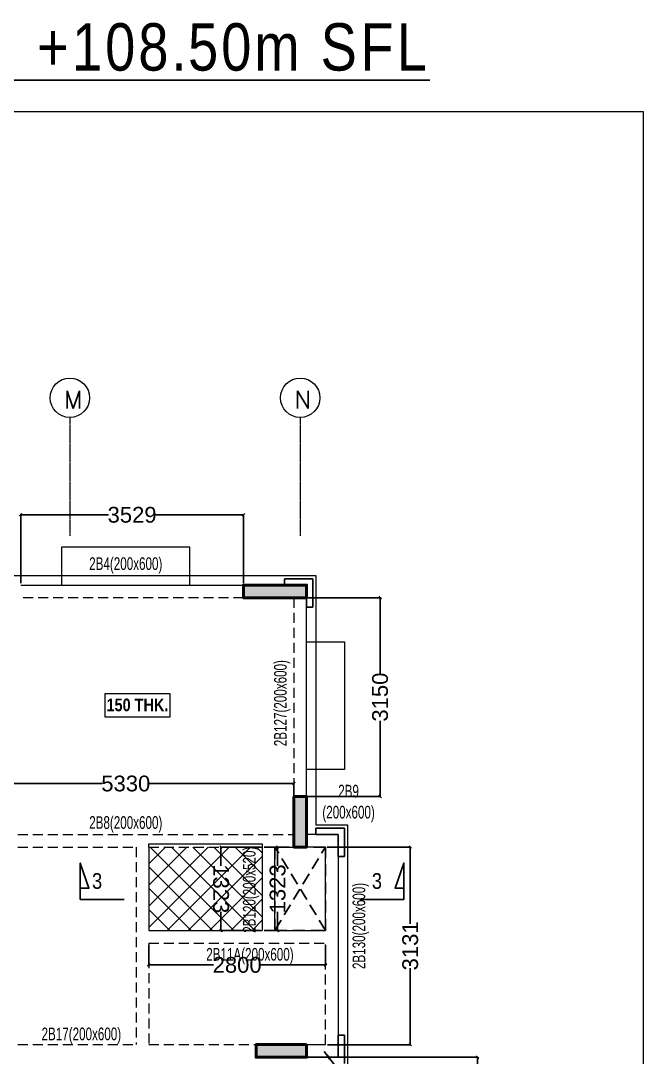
# Model space of a CAD drawing. Header units: millimetres. Extents: x -29 to 37328, y -5 to 79129.
# Drawn here: x 27461 to 37328, y 62709 to 79129 of the extents above; entities that cross this region are included whole.
import ezdxf
from ezdxf.enums import TextEntityAlignment as Align

# ---------------------------------------------------------------- set-up
doc = ezdxf.new("R2010")
doc.units = ezdxf.units.MM
for name, pattern in [('ACAD_ISO04W100', [30, 24, -3, 0, -3]), ('CONTINU', [0]), ('DASHED', [0.75, 0.5, -0.25]), ('HIDDEN', [9.525, 6.35, -3.175])]:
    doc.linetypes.add(name, pattern=pattern)
for name, color, linetype, lineweight in [('A-ANNO-DIMS', 8, 'Continuous', 15), ('A-ANNO-GRID-LINE', 8, 'ACAD_ISO04W100', 20), ('A-ANNO-GRID-TEXT', 13, 'Continuous', 15), ('A-BOXING PROJECTION', 8, 'Continuous', 9), ('A-CLMN', 5, 'Continuous', 50), ('A-CONC-PATT', 253, 'Continuous', 0), ('S - BEAM', 7, 'Continuous', 13), ('S - BEAM TXT', 30, 'Continuous', 13), ('S - SLAB TXT', 2, 'Continuous', 13), ('STR-Stair', 1, 'Continuous', 13)]:
    doc.layers.add(name, color=color, linetype=linetype, lineweight=lineweight)
for name, color, linetype in [('BAND DETAILS', 2, 'Continuous'), ('S-DIM', 8, 'Continuous'), ('SECTION', 4, 'CONTINU'), ('SL-FW-HIDDEN', 1, 'Continuous'), ('STR-COL', 3, 'Continuous'), ('sub title', 22, 'Continuous'), ('TOILET SUNK BY80', 240, 'Continuous')]:
    doc.layers.add(name, color=color, linetype=linetype)
doc.styles.add('Dim.s & Anno.(Misc.)', font='ARIALN.TTF')
doc.styles.add('ROMANS', font='romans.shx')
doc.styles.add('S - GRID TXT', font='ARIALNB.TTF')
doc.styles.add('SD', font='ARIALNB.TTF')
doc.styles.add('SED', font='ARIALN.TTF', dxfattribs={"height": 50})
doc.styles.add('SOBHA', font='arial.ttf')
doc.styles.add('TITLE', font='tahoma.ttf')
doc.dimstyles.new('A-GFC-100', dxfattribs={"dimscale": 100, "dimtxt": 1.75, "dimasz": 1.5, "dimexe": 1.5, "dimexo": 0, "dimgap": 1, "dimtad": 1, "dimdec": 0, "dimdsep": 46, "dimtxsty": 'Dim.s & Anno.(Misc.)', "dimblk": 'ARCHTICK', "dimcen": 0, "dimdle": 1.5, "dimclrd": 256, "dimclre": 8, "dimclrt": 6, "dimazin": 2, "dimtfac": 1, "dimtdec": 0, "dimtix": 1, "dimtmove": 2, "dimatfit": 3, "dimfxl": 1, "dimtolj": 1, "dimlwd": -1, "dimlwe": 9, "dimarcsym": 0})
doc.dimstyles.new('S--20', dxfattribs={"dimscale": 20, "dimtxt": 12.5, "dimasz": 2, "dimexe": 0.25, "dimexo": 1.5, "dimgap": 0.1, "dimtad": 0, "dimdec": 0, "dimrnd": 0.0005, "dimzin": 0, "dimdsep": 46, "dimtxsty": 'SOBHA', "dimblk": 'OBLIQUE', "dimcen": 0.09, "dimclrd": 8, "dimclre": 8, "dimclrt": 4, "dimadec": 0, "dimazin": 0, "dimtfac": 1, "dimtdec": 0, "dimtofl": 0, "dimtmove": 0, "dimatfit": 3, "dimfxl": 0.18, "dimtolj": 1, "dimtzin": 0, "dimlwd": -1, "dimlwe": -1, "dimarcsym": 0})

# ---------------------------------------------------------------- blocks, each defined once
blk = doc.blocks.new('*U78')
at = {"layer": 'SL-FW-HIDDEN', "linetype": 'HIDDEN', "ltscale": 30}
for p, q in [((800, 1320), (0, 0)), ((0, 1320), (800, 0))]:
    blk.add_line(p, q, dxfattribs=at)
blk.add_lwpolyline([(0, 1320), (800, 1320), (800, 0), (0, 0)], close=True, dxfattribs=at)
at = {"layer": 'SL-FW-HIDDEN', "linetype": 'DASHED', "ltscale": 250, "style": 'TITLE'}
blk.add_attdef('DECRIPTION', text='', height=125, dxfattribs=at).set_placement((960, 116), align=Align.MIDDLE_CENTER)
blk = doc.blocks.new('_ArchTick')
at = {"color": 0, "linetype": 'ByBlock', "const_width": 0.15}
blk.add_lwpolyline([(-0.5, -0.5), (0.5, 0.5)], dxfattribs=at)
blk = doc.blocks.new('STRG')
at = {"layer": 'A-ANNO-DIMS', "linetype": 'ACAD_ISO04W100'}
for p, q in [((40520.4, -1592823.7, -0.1), (40520.4, -1594699.7, -0.1)), ((44170.4, -1592823.7, -0.1), (44170.4, -1594699.7, -0.1))]:
    blk.add_line(p, q, dxfattribs=at)
at = {"layer": 'A-ANNO-GRID-TEXT'}
for centre in [(40520.4, -1592511.5, -0.1), (44170.4, -1592511.5, -0.1)]:
    blk.add_circle(centre, 312.3, dxfattribs=at)
at = {"layer": 'A-ANNO-GRID-TEXT', "style": 'ROMANS'}
for s, p in [('M', (40428, -1592684.4, 0.2)), ('N', (44078, -1592684.4, 0.2))]:
    blk.add_text(s, height=282.2, dxfattribs=at).set_placement(p)
blk = doc.blocks.new('FFR')
at = {"layer": 'A-CONC-PATT', "linetype": 'ByBlock'}
h = blk.add_hatch(color=256, dxfattribs=at)
h.dxf.hatch_style = 1
h.paths.add_polyline_path([(22900, 38860), (23900, 38860), (23900, 38660), (23900, 38660), (23700, 38660), (23700, 38660), (22900, 38660)])
at = {"layer": 'A-CONC-PATT'}
h = blk.add_hatch(color=256, dxfattribs=at)
h.dxf.hatch_style = 1
h.paths.add_polyline_path([(23900, 35510), (23700, 35510), (23700, 34710), (23900, 34710)])
h = blk.add_hatch(color=256, dxfattribs=at)
h.dxf.hatch_style = 1
h.paths.add_polyline_path([(23100, 31580), (23100, 31380), (23900, 31380), (23900, 31580)])
at = {"layer": 'A-CLMN', "elevation": 1}
for points in [[(23700, 38660), (23700, 38660), (23900, 38660), (23900, 38660), (23900, 38860), (22900, 38860), (22900, 38660)], [(23700, 35510), (23900, 35510), (23900, 34710), (23700, 34710)], [(23900, 31580), (23900, 31380), (23100, 31380), (23100, 31580)]]:
    blk.add_lwpolyline(points, close=True, dxfattribs=at)
blk = doc.blocks.new('ELEVATION FEATURE - ELEVATION FEATURE-2962623-SECOND FLOOR LEVEL')
at = {"layer": 'A-BOXING PROJECTION', "color": 2}
for p, q in [((4990808, 4991256), (4998138, 4991256)), ((4998138, 4991256), (5002168, 4991256)), ((5002168, 4991256), (5002168, 4990211)), ((5002168, 4990211), (5002168, 4987306)), ((5002168, 4987306), (5002668, 4987306)), ((5002668, 4987306), (5002668, 4983476))]:
    blk.add_line(p, q, dxfattribs=at)
at = {"layer": 'A-BOXING PROJECTION', "color": 2, "lineweight": 25}
for p, q in [((5002118, 4991206), (5001668, 4991206)), ((5001668, 4991206), (5001668, 4991106)), ((5002118, 4990756), (5002118, 4991206)), ((5001668, 4991106), (5002018, 4991106)), ((5002018, 4991106), (5002018, 4990756)), ((5002018, 4990756), (5002118, 4990756)), ((5002168, 4987256), (5002168, 4987156)), ((5002618, 4987256), (5002168, 4987256)), ((5002618, 4986806), (5002618, 4987256)), ((5002168, 4987156), (5002518, 4987156)), ((5002518, 4987156), (5002518, 4986806)), ((5002518, 4986806), (5002618, 4986806)), ((5002618, 4983976), (5002518, 4983976)), ((5002518, 4983976), (5002518, 4983626)), ((5002618, 4983526), (5002618, 4983976))]:
    blk.add_line(p, q, dxfattribs=at)
blk = doc.blocks.new('_Oblique')
at = {"color": 0, "linetype": 'ByBlock', "lineweight": -2}
blk.add_line((-0.5, -0.5), (0.5, 0.5), dxfattribs=at)
blk = doc.blocks.new('*D253')
at = {"layer": 'Defpoints', "color": 0, "linetype": 'ByBlock', "transparency": 16777216}
for p in [(29491, 64515, 2), (32291, 64515, 1), (32291, 64171)]:
    blk.add_point(p, dxfattribs=at)
at = {"layer": 'S-DIM', "color": 8, "transparency": 16777216}
for p, q in [((29491, 64485), (29491, 64166)), ((32291, 64485), (32291, 64166)), ((29491, 64171), (30514, 64171)), ((32291, 64171), (31268, 64171))]:
    blk.add_line(p, q, dxfattribs=at)
at = {"layer": 'S-DIM', "color": 8, "linetype": 'ByBlock', "transparency": 16777216, "xscale": 40, "yscale": 40, "zscale": 40}
for p, rotation in [((29491, 64171), 180.0007058162303), ((32291, 64171), 0.0007058162303548)]:
    blk.add_blockref('_Oblique', p, dxfattribs=dict(at, rotation=rotation))
at = {"layer": 'S-DIM', "color": 4, "linetype": 'ByBlock', "transparency": 16777216, "insert": (30891, 64171), "char_height": 250, "attachment_point": 5, "rotation": 0.0007, "style": 'SOBHA'}
blk.add_mtext('\\A1;2800', dxfattribs=at)
blk = doc.blocks.new('*D254')
at = {"layer": 'Defpoints', "color": 0, "linetype": 'ByBlock', "transparency": 16777216}
for p in [(30635, 66039), (31290, 66039, 0), (31290, 64716, 2)]:
    blk.add_point(p, dxfattribs=at)
at = {"layer": 'S-DIM', "color": 8, "transparency": 16777216}
for p, q in [((31260, 66039), (30630, 66039)), ((30635, 66039), (30635, 65741)), ((30635, 64716), (30635, 65014)), ((31260, 64716), (30630, 64716))]:
    blk.add_line(p, q, dxfattribs=at)
at = {"layer": 'S-DIM', "color": 8, "linetype": 'ByBlock', "transparency": 16777216, "xscale": 40, "yscale": 40, "zscale": 40}
for p, rotation in [((30635, 66039), 90.00069010879533), ((30635, 64716), 270.0006901087954)]:
    blk.add_blockref('_Oblique', p, dxfattribs=dict(at, rotation=rotation))
at = {"layer": 'S-DIM', "color": 4, "linetype": 'ByBlock', "transparency": 16777216, "insert": (30635, 65377), "char_height": 250, "attachment_point": 5, "rotation": 270.0007, "style": 'SOBHA'}
blk.add_mtext('\\A1;1323', dxfattribs=at)
blk = doc.blocks.new('*D385')
at = {"layer": 'Defpoints', "color": 0, "linetype": 'ByBlock', "transparency": 16777216}
for p in [(27461, 71301), (27461, 70188), (30991, 70189, 1)]:
    blk.add_point(p, dxfattribs=at)
at = {"layer": 'S-DIM', "color": 8, "transparency": 16777216}
for p, q in [((27461, 70218), (27461, 71306)), ((27461, 71301), (28851, 71301)), ((30991, 71301), (29602, 71301)), ((30991, 70219), (30991, 71306))]:
    blk.add_line(p, q, dxfattribs=at)
at = {"layer": 'S-DIM', "color": 8, "linetype": 'ByBlock', "transparency": 16777216, "xscale": 40, "yscale": 40, "zscale": 40, "rotation": 180}
blk.add_blockref('_Oblique', (27461, 71301), dxfattribs=at)
at = {"layer": 'S-DIM', "color": 8, "linetype": 'ByBlock', "transparency": 16777216, "xscale": 40, "yscale": 40, "zscale": 40}
blk.add_blockref('_Oblique', (30991, 71301), dxfattribs=at)
at = {"layer": 'S-DIM', "color": 4, "linetype": 'ByBlock', "transparency": 16777216, "insert": (29226, 71301), "char_height": 250, "attachment_point": 5, "style": 'SOBHA'}
blk.add_mtext('\\A1;3529', dxfattribs=at)
blk = doc.blocks.new('*D262')
at = {"layer": 'Defpoints', "color": 0, "linetype": 'ByBlock', "transparency": 16777216}
for p in [(31791, 67044), (26461, 66238, 0), (31791, 66238, 0)]:
    blk.add_point(p, dxfattribs=at)
at = {"layer": 'S-DIM', "color": 8, "transparency": 16777216}
for p, q in [((26461, 66268), (26461, 67049)), ((26461, 67044), (28751, 67044)), ((31791, 67044), (29501, 67044)), ((31791, 66268), (31791, 67049))]:
    blk.add_line(p, q, dxfattribs=at)
at = {"layer": 'S-DIM', "color": 8, "linetype": 'ByBlock', "transparency": 16777216, "xscale": 40, "yscale": 40, "zscale": 40, "rotation": 180}
blk.add_blockref('_Oblique', (26461, 67044), dxfattribs=at)
at = {"layer": 'S-DIM', "color": 8, "linetype": 'ByBlock', "transparency": 16777216, "xscale": 40, "yscale": 40, "zscale": 40}
blk.add_blockref('_Oblique', (31791, 67044), dxfattribs=at)
at = {"layer": 'S-DIM', "color": 4, "linetype": 'ByBlock', "transparency": 16777216, "insert": (29126, 67044), "char_height": 250, "attachment_point": 5, "style": 'SOBHA'}
blk.add_mtext('\\A1;5330', dxfattribs=at)
blk = doc.blocks.new('*D363')
at = {"layer": 'Defpoints', "color": 0, "linetype": 'ByBlock', "transparency": 16777216}
for p in [(31290, 66039, 0), (31290, 64716, 2), (31533, 64716)]:
    blk.add_point(p, dxfattribs=at)
at = {"layer": 'S-DIM', "color": 8, "transparency": 16777216}
for p, q in [((31320, 66039), (31538, 66039)), ((31533, 66039), (31533, 65741)), ((31533, 64716), (31533, 65014)), ((31320, 64716), (31538, 64716))]:
    blk.add_line(p, q, dxfattribs=at)
at = {"layer": 'S-DIM', "color": 8, "linetype": 'ByBlock', "transparency": 16777216, "xscale": 40, "yscale": 40, "zscale": 40}
for p, rotation in [((31533, 66039), 90), ((31533, 64716), 270)]:
    blk.add_blockref('_Oblique', p, dxfattribs=dict(at, rotation=rotation))
at = {"layer": 'S-DIM', "color": 4, "linetype": 'ByBlock', "transparency": 16777216, "insert": (31533, 65377), "char_height": 250, "attachment_point": 5, "rotation": 90, "style": 'SOBHA'}
blk.add_mtext('\\A1;1323', dxfattribs=at)
blk = doc.blocks.new('*D433')
at = {"layer": 'Defpoints', "color": 0, "linetype": 'ByBlock', "transparency": 16777216}
for p in [(31791, 62708), (34701, 62708), (31791, 58958)]:
    blk.add_point(p, dxfattribs=at)
at = {"layer": 'S-DIM', "color": 8, "transparency": 16777216}
for p, q in [((31821, 62708), (34706, 62708)), ((34701, 62708), (34701, 61208)), ((34701, 58958), (34701, 60458)), ((31821, 58958), (34706, 58958))]:
    blk.add_line(p, q, dxfattribs=at)
at = {"layer": 'S-DIM', "color": 8, "linetype": 'ByBlock', "transparency": 16777216, "xscale": 40, "yscale": 40, "zscale": 40}
for p, rotation in [((34701, 62708), 90), ((34701, 58958), 270)]:
    blk.add_blockref('_Oblique', p, dxfattribs=dict(at, rotation=rotation))
at = {"layer": 'S-DIM', "color": 4, "linetype": 'ByBlock', "transparency": 16777216, "insert": (34701, 60833), "char_height": 250, "attachment_point": 5, "rotation": 90, "style": 'SOBHA'}
blk.add_mtext('\\A1;3750', dxfattribs=at)
blk = doc.blocks.new('*D434')
at = {"layer": 'Defpoints', "color": 0, "linetype": 'ByBlock', "transparency": 16777216}
for p in [(31792, 69989), (33157, 69989), (31791, 66839, 1)]:
    blk.add_point(p, dxfattribs=at)
at = {"layer": 'S-DIM', "color": 8, "transparency": 16777216}
for p, q in [((31822, 69989), (33162, 69989)), ((33157, 69989), (33157, 68788)), ((33157, 66839), (33157, 68039)), ((31821, 66839), (33162, 66839))]:
    blk.add_line(p, q, dxfattribs=at)
at = {"layer": 'S-DIM', "color": 8, "linetype": 'ByBlock', "transparency": 16777216, "xscale": 40, "yscale": 40, "zscale": 40}
for p, rotation in [((33157, 69989), 90), ((33157, 66839), 270)]:
    blk.add_blockref('_Oblique', p, dxfattribs=dict(at, rotation=rotation))
at = {"layer": 'S-DIM', "color": 4, "linetype": 'ByBlock', "transparency": 16777216, "insert": (33157, 68414), "char_height": 250, "attachment_point": 5, "rotation": 90, "style": 'SOBHA'}
blk.add_mtext('\\A1;3150', dxfattribs=at)
blk = doc.blocks.new('*D435')
at = {"layer": 'Defpoints', "color": 0, "linetype": 'ByBlock', "transparency": 16777216}
for p in [(32290, 66039, 2), (32291, 62908), (33635, 62908)]:
    blk.add_point(p, dxfattribs=at)
at = {"layer": 'S-DIM', "color": 8, "transparency": 16777216}
for p, q in [((32320, 66039), (33640, 66039)), ((33635, 66039), (33635, 64824)), ((33635, 62908), (33635, 64122)), ((32321, 62908), (33640, 62908))]:
    blk.add_line(p, q, dxfattribs=at)
at = {"layer": 'S-DIM', "color": 8, "linetype": 'ByBlock', "transparency": 16777216, "xscale": 40, "yscale": 40, "zscale": 40}
for p, rotation in [((33635, 66039), 90), ((33635, 62908), 270)]:
    blk.add_blockref('_Oblique', p, dxfattribs=dict(at, rotation=rotation))
at = {"layer": 'S-DIM', "color": 4, "linetype": 'ByBlock', "transparency": 16777216, "insert": (33635, 64473), "char_height": 250, "attachment_point": 5, "rotation": 90, "style": 'SOBHA'}
blk.add_mtext('\\A1;3131', dxfattribs=at)
blk = doc.blocks.new('FIRST FLOOR ROOF FRAMING LAYOUT')
at = {"layer": 'TOILET SUNK BY80'}
h = blk.add_hatch(dxfattribs=at)
h.set_pattern_fill('ANSI37', color=256, scale=75, style=0)
h.set_pattern_definition([(45, (9765.86, -2536224.37), (-168.3798, 168.3798), []), (135, (9765.86, -2536224.37), (-168.3798, -168.3798), [])])
h.paths.add_polyline_path([(30955, -2540374), (29156, -2540374), (29156, -2541697), (30955, -2541696)])
at = {"layer": 'S - BEAM', "linetype": 'ByBlock', "ltscale": 25}
for p, q in [((27127, -2536224), (30656, -2536224, 1)), ((31656, -2539575), (31656, -2536424, 1)), ((32156, -2540174, 0), (31656, -2540174, 0)), ((32156, -2540174, 1), (32156, -2543504, 1)), ((29156, -2540374, 2), (29156, -2541697, 2)), ((30955, -2540374, 2), (30955, -2541697, 2)), ((31155, -2541697, 2), (31155, -2540374, 2)), ((31955, -2540374, 0), (31656, -2540373, 0)), ((31955, -2541694, 1), (31955, -2540374, 1)), ((32156, -2540373, 0), (32156, -2540373, 0)), ((29156, -2541697, 0), (30955, -2541697, 0)), ((31155, -2541697, 0), (31955, -2541694, 0)), ((31656, -2543504), (31956, -2543504))]:
    blk.add_line(p, q, dxfattribs=at)
at = {"layer": 'S - BEAM', "linetype": 'HIDDEN', "ltscale": 25}
for p, q in [((30656, -2536424, 1), (27127, -2536424)), ((31457, -2536424), (31457, -2539575)), ((26126, -2540174, 0), (31456, -2540174, 0)), ((26127, -2540374, 0), (28956, -2540374, 0)), ((28956, -2540374, 2), (28956, -2543504, 2)), ((29156, -2540374, 0), (30955, -2540374, 0)), ((31155, -2540374, 0), (31656, -2540373, 0)), ((29156, -2541897, 2), (29156, -2543504, 2)), ((31956, -2543504, 1), (31956, -2541897, 1)), ((26126, -2543504), (28956, -2543504)), ((29156, -2543504), (30856, -2543504)), ((32157, -2543504, 1), (32157, -2543704, 1))]:
    blk.add_line(p, q, dxfattribs=at)
at = {"layer": 'S - BEAM', "color": 7, "linetype": 'ByBlock', "elevation": 0}
for points in [[(29805, -2536224), (29805, -2535624), (27775, -2535624), (27775, -2536224)], [(31657, -2537124), (32256, -2537124), (32256, -2539147), (31656, -2539147)]]:
    blk.add_lwpolyline(points, dxfattribs=at)
at = {"layer": 'S - BEAM', "linetype": 'ByBlock', "ltscale": 25, "elevation": 0}
blk.add_lwpolyline([(29156, -2540374), (29156, -2540324), (30955, -2540324), (30955, -2540374)], dxfattribs=at)
at = {"layer": 'S - BEAM', "linetype": 'HIDDEN', "ltscale": 25, "elevation": 0}
blk.add_lwpolyline([(29156, -2541897), (31956, -2541897)], dxfattribs=at)
at = {"layer": 'S - SLAB TXT', "color": 9}
blk.add_lwpolyline([(28459, -2538310), (29496, -2538310), (29496, -2537946), (28459, -2537946)], close=True, dxfattribs=at)
at = {"layer": 'SECTION', "color": 5, "ltscale": 1000, "elevation": 2}
for points in [[(28766, -2541202), (28069, -2541202), (28069, -2540628), (28208, -2541025), (28069, -2541025)], [(32501, -2541202), (33198, -2541202), (33198, -2540628), (33059, -2541025), (33198, -2541025)]]:
    blk.add_lwpolyline(points, dxfattribs=at)
at = {"layer": 'SL-FW-HIDDEN', "color": 3, "linetype": 'DASHED', "lineweight": 5, "ltscale": 30, "xscale": -1, "rotation": 180}
blk.add_blockref('*U78', (31155, -2540374, 2), dxfattribs=at)
at = {"layer": 'S - BEAM TXT', "char_height": 200, "attachment_point": 8, "style": 'S - GRID TXT'}
for s, insert in [('{\\fSwis721 LtCn BT|b0|i0|c0|p34;\\W0.9;2B4(200x600)}', (28791, -2536044)), ('{\\fSwis721 LtCn BT|b0|i0|c0|p34;\\W0.9;2B9\\P(200x600)}', (32322, -2539981)), ('{\\fSwis721 LtCn BT|b0|i0|c0|p34;\\W0.9;2B8(200x600)}', (28791, -2540145, 2)), ('{\\fSwis721 LtCn BT|b0|i0|c0|p34;\\W0.9;2B17(200x600)}', (28087, -2543494, 0))]:
    blk.add_mtext(s, dxfattribs=dict(at, insert=insert))
at = {"layer": 'S - BEAM TXT', "char_height": 200, "attachment_point": 8, "rotation": 90, "style": 'S - GRID TXT'}
for s, insert in [('{\\fSwis721 LtCn BT|b0|i0|c0|p34;\\W0.9;2B127(200x600)}', (31401, -2538094, 1)), ('{\\fSwis721 LtCn BT|b0|i0|c0|p34;\\W0.9;2B130(200x600)}', (32646, -2541624, 0))]:
    blk.add_mtext(s, dxfattribs=dict(at, insert=insert))
at = {"layer": 'S - BEAM TXT', "color": 1, "insert": (30908, -2541050, -1), "char_height": 200, "attachment_point": 8, "rotation": 90, "style": 'S - GRID TXT'}
blk.add_mtext('{\\fSwis721 LtCn BT|b0|i0|c0|p34;\\W0.9;2B120(200x520)}', dxfattribs=at)
at = {"layer": 'S - BEAM TXT', "color": 1, "insert": (30759, -2542233, 0), "char_height": 200, "attachment_point": 8, "style": 'S - GRID TXT'}
blk.add_mtext('{\\fSwis721 LtCn BT|b0|i0|c0|p34;\\W0.9;2B11A(200x600)}', dxfattribs=at)
at = {"layer": 'S - SLAB TXT', "linetype": 'Continuous', "style": 'S - GRID TXT'}
blk.add_text('150 THK.', height=200, rotation=0.0107, dxfattribs=at).set_placement((28486, -2538222))
at = {"layer": 'SECTION', "linetype": 'Continuous', "style": 'SED'}
for p in [(28257, -2541036, 2), (32692, -2541036, 2)]:
    blk.add_text('3', height=250, rotation=0.0105, dxfattribs=at).set_placement(p)
at = {"layer": 'STR-COL', "color": 1}
blk.add_leader([(31935, -2543610, 0), (32306, -2544088, 0), (32996, -2544088, 0)], dimstyle='A-GFC-100', override={"dimclrd": 7}, dxfattribs=at)

msp = doc.modelspace()

# ---------------------------------------------------------------- linework, layer by layer
at = {"layer": 'STR-Stair', "linetype": 'ByBlock', "elevation": 0.1}
msp.add_lwpolyline([(-29, 77690.5), (37327.8, 77690.5), (37327.8, -5.4), (-29, -5.4)], close=True, dxfattribs=at)

# ---------------------------------------------------------------- block references
at = {"color": 1}
msp.add_blockref('FIRST FLOOR ROOF FRAMING LAYOUT', (334.9, 2606412.3), dxfattribs=at)
at = {"layer": 'A-ANNO-GRID-LINE'}
msp.add_blockref('STRG', (-12279.7, 1665668.3, -0.4), dxfattribs=at)
at = {"layer": 'A-BOXING PROJECTION'}
msp.add_blockref('ELEVATION FEATURE - ELEVATION FEATURE-2962623-SECOND FLOOR LEVEL', (-4970027.3, -4920917.1, -0.1), dxfattribs=at)
at = {"layer": 'BAND DETAILS', "linetype": 'ByBlock'}
msp.add_blockref('FFR', (8090.7, 31328.6, -0.1), dxfattribs=at)

# ---------------------------------------------------------------- texts
at = {"layer": 'sub title', "color": 7, "insert": (21140.4, 79089, -0.6), "char_height": 750, "width": 25541.361, "attachment_point": 2, "style": 'SD'}
msp.add_mtext('{\\fArial Narrow|b0|i0|c0|p34;\\T1.1;\\LFIRST FLOOR ROOF FRAMING LAYOUT @ +108.50m SFL}', dxfattribs=at)

# ---------------------------------------------------------------- dimensions: what is measured, and where the dimension line sits
at = {"layer": 'S-DIM', "linetype": 'ByBlock'}
for base, p1, p2, picture, middle in [((27461.4, 71301), (30990.7, 70188.6, 0.5), (27461.4, 70187.9), '*D385', (29226.1, 71301)), ((31791.4, 67044.2), (26461.2, 66238.3, -0.3), (31791.4, 66238.3, -0.3), '*D262', (29126.3, 67044.2))]:
    dim = msp.add_linear_dim(base=base, p1=p1, p2=p2, dimstyle='S--20', dxfattribs=at)
    dim.commit()
    dim.dimension.update_dxf_attribs({"geometry": picture, "text_midpoint": middle})
for base, p1, p2, picture, middle in [((33156.9, 69988.6), (31790.7, 66838.6, 0.5), (31791.5, 69988.6), '*D434', (33156.9, 68413.6)), ((31532.9, 64715.7), (31290.3, 66038.6, -0.2), (31290.3, 64715.7, 1.9), '*D363', (31532.9, 65377.1)), ((33635.1, 62907.9), (32290.3, 66038.6, 2), (32291.3, 62907.9), '*D435', (33635.1, 64473.2)), ((34701.2, 62707.9), (31791.4, 58957.9), (31791.4, 62707.9), '*D433', (34701.2, 60832.9))]:
    dim = msp.add_linear_dim(base=base, p1=p1, p2=p2, angle=90, dimstyle='S--20', dxfattribs=at)
    dim.commit()
    dim.dimension.update_dxf_attribs({"geometry": picture, "text_midpoint": middle})
for p1, p2, distance, picture, middle in [((31290.3, 64715.7, 1.9), (31290.3, 66038.6, -0.2), 655.1, '*D254', (30635.2, 65377.1)), ((29491.1, 64515.4, 1.8), (32291.3, 64515.5, 0.8), -344.5, '*D253', (30891.2, 64170.9))]:
    dim = msp.add_aligned_dim(p1=p1, p2=p2, distance=distance, dimstyle='S--20', dxfattribs=at)
    dim.commit()
    dim.dimension.update_dxf_attribs({"geometry": picture, "text_midpoint": middle})

doc.saveas('drawing.dxf')
